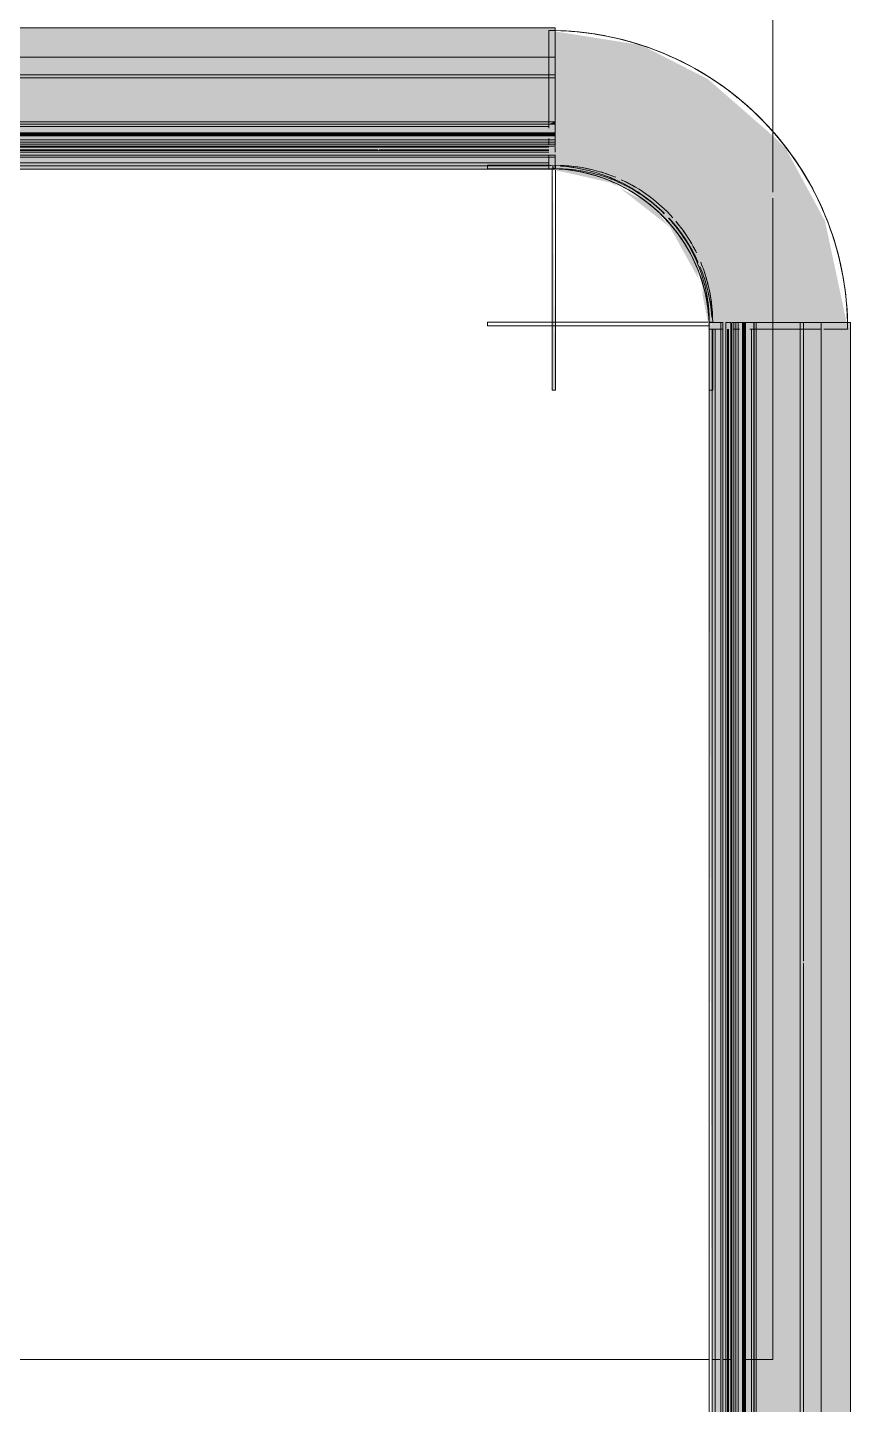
# Model space of a CAD drawing. Header units: millimetres. Extents: x -22227 to 20164, y 15335 to 61747.
# Drawn here: x -15691 to -15423.3, y 49152.3 to 49600.5 of the extents above; entities that cross this region are included whole.
import ezdxf

# ---------------------------------------------------------------- set-up
doc = ezdxf.new("R2010")
doc.units = ezdxf.units.MM
doc.layers.add('A-GENM', color=7, linetype='Continuous', lineweight=5)
doc.layers.add('A-WALL', color=7, linetype='Continuous', lineweight=9)

# ---------------------------------------------------------------- blocks, each defined once
blk = doc.blocks.new('AK-SGS-M3-A_rvt-1-MẶT BẰNG BỐ TRÍ THIẾT BỊ')
at = {"layer": 'A-WALL', "color": 253, "true_color": 0xaaaaaa}
for p, q in [((-15448.59, 49816.94), (-15448.59, 49565.27)), ((-15469.32, 49166.94), (-15858.59, 49166.94))]:
    blk.add_line(p, q, dxfattribs=at)
at = {"layer": 'A-WALL', "color": 254, "true_color": 0xcccccc}
for p, q in [((-15448.59, 49816.94), (-15448.59, 49565.27)), ((-15469.32, 49166.94), (-15858.59, 49166.94))]:
    blk.add_line(p, q, dxfattribs=at)
at = {"layer": 'A-WALL', "color": 9, "true_color": 0xc6c6c6}
for p, q in [((-15448.59, 49565.27), (-15448.59, 49546.86)), ((-15448.59, 49544.91), (-15448.59, 49504.43)), ((-15448.59, 49502.33), (-15448.59, 49166.94)), ((-15465.79, 49166.94), (-15468.14, 49166.94)), ((-15461.93, 49166.94), (-15464.66, 49166.94)), ((-15448.59, 49166.94), (-15453.93, 49166.94))]:
    blk.add_line(p, q, dxfattribs=at)
at = {"layer": 'A-WALL', "color": 254, "true_color": 0xe2e2e2}
for p, q in [((-15448.59, 49565.27), (-15448.59, 49551.54)), ((-15448.59, 49550.2), (-15448.59, 49546.86)), ((-15448.59, 49544.91), (-15448.59, 49533.39)), ((-15448.59, 49532.49), (-15448.59, 49528.97)), ((-15448.59, 49528.39), (-15448.59, 49508.01)), ((-15448.59, 49506.94), (-15448.59, 49504.43))]:
    blk.add_line(p, q, dxfattribs=at)
at = {"layer": 'A-WALL', "color": 254, "true_color": 0xd6d6d6}
for p, q in [((-15448.59, 49504.43), (-15448.59, 49502.33)), ((-15454.04, 49166.94), (-15457.48, 49166.94))]:
    blk.add_line(p, q, dxfattribs=at)
at = {"layer": 'A-WALL', "color": 7, "true_color": 0xf0f0f0}
blk.add_line((-15448.59, 49504.43), (-15448.59, 49502.33), dxfattribs=at)
at = {"layer": 'A-WALL', "color": 7, "true_color": 0xededed}
for p, q in [((-15448.59, 49502.33), (-15448.59, 49166.94)), ((-15448.85, 49166.94), (-15453.93, 49166.94))]:
    blk.add_line(p, q, dxfattribs=at)
at = {"layer": 'A-WALL', "color": 7, "true_color": 0xf6f6f6}
blk.add_line((-15455.14, 49166.94), (-15457.46, 49166.94), dxfattribs=at)
blk = doc.blocks.new('AK_ThanhNoiGocVuong - Thanh nhôm trục góc ngoài-V64-MẶT BẰNG BỐ TRÍ THIẾT BỊ')
at = {"layer": 'A-GENM', "true_color": 0xf0f0f0, "transparency": 33554534}
for points in [[(0, -22.1), (-0.94, 51.1), (-1.1, 49.78), (-1.1, -22.1)], [(50, 0), (50.97, 0.67), (45.04, 22.81), (32.31, 38.69), (17.96, 47.53), (20.14, 45.52), (36.45, 33.72), (47.18, 14.15), (48.94, 5.34)], [(51.08, -22.1), (51.1, -22.1), (49.56, 0), (50, -1.1), (51.03, -22.1)]]:
    blk.add_hatch(color=7, dxfattribs=at).paths.add_polyline_path(points)
at = {"layer": 'A-GENM', "color": 254, "true_color": 0xd6d6d6}
for p, q in [((-2.2, 51.1), (-22.1, 51.1)), ((-22.1, 51.1), (-22.1, 50)), ((-22.1, 50), (-2.2, 50)), ((0, 51.1), (0, 50)), ((50, 0), (51.1, 0)), ((50, -2.2), (50, -22.1)), ((51.1, -22.1), (51.1, -2.2)), ((50, -22.1), (51.1, -22.1))]:
    blk.add_line(p, q, dxfattribs=at)
at = {"layer": 'A-GENM', "color": 7, "true_color": 0xf2f2f2}
for p, q in [((-22.1, 50), (-22.1, 51.1)), ((-2.2, 50), (-22.1, 50)), ((50, -22.1), (50, -2.2)), ((51.1, -22.1), (50, -22.1))]:
    blk.add_line(p, q, dxfattribs=at)
at = {"layer": 'A-GENM', "color": 7, "true_color": 0xf6f6f6}
for p, q in [((-22.1, 51.1), (-2.2, 51.1)), ((51.1, -2.2), (51.1, -22.1))]:
    blk.add_line(p, q, dxfattribs=at)
at = {"layer": 'A-GENM', "color": 253, "true_color": 0xaaaaaa}
for p, q in [((-1.1, 49.78), (-1.1, -22.1)), ((0, -22.1), (0, 49.56)), ((49.56, 0), (-22.1, 0)), ((-22.1, 0), (-22.1, -1.1)), ((-22.1, -1.1), (49.78, -1.1)), ((-1.1, -22.1), (0, -22.1))]:
    blk.add_line(p, q, dxfattribs=at)
at = {"layer": 'A-GENM', "color": 254, "true_color": 0xdcdcdc}
for p, q in [((-1.1, -0.32), (-1.1, 49.78)), ((0, 49.56), (0, -0.34)), ((-22.1, -1.1), (-22.1, 0)), ((-22.1, 0), (-1.1, 0)), ((-1.1, -1.1), (-22.1, -1.1)), ((-1.1, -22.1), (-1.1, -1.1)), ((-0.34, 0), (49.56, 0)), ((49.78, -1.1), (-0.32, -1.1)), ((0, -1.1), (0, -22.1)), ((0, -22.1), (-1.1, -22.1))]:
    blk.add_line(p, q, dxfattribs=at)
at = {"layer": 'A-GENM', "color": 7, "true_color": 0xf4f4f4}
for p, q in [((0, 50), (0, 51.1)), ((51.1, 0), (50, 0))]:
    blk.add_line(p, q, dxfattribs=at)
at = {"layer": 'A-GENM', "color": 254, "true_color": 0xd6d6d6}
for start, end in [(74.4984, 90), (360, 15.4833)]:
    blk.add_arc((0, 0), 51.1, start, end, dxfattribs=at)
at = {"layer": 'A-GENM', "color": 9, "true_color": 0xc6c6c6}
for radius, start, end in [(50, 78.5056, 90), (51.1, 67.5, 74.4984), (51.1, 41.7004, 65.2886), (50, 22.7268, 42.7364), (51.1, 26.9159, 40.1115), (51.1, 15.4833, 22.5), (50, 0, 11.5493)]:
    blk.add_arc((0, 0), radius, start, end, dxfattribs=at)
at = {"layer": 'A-GENM', "color": 7, "true_color": 0xececec}
for start, end in [(80.3081, 90), (58.1544, 60), (34.8073, 42.3992), (31.383, 34.3203), (360, 9.6919)]:
    blk.add_arc((0, 0), 50, start, end, dxfattribs=at)
at = {"layer": 'A-GENM', "color": 254, "true_color": 0xe6e6e6}
for radius, start, end in [(51.1, 76.988, 89.9757), (50, 75.4939, 80.3081), (51.1, 60, 65.0287), (51.1, 45, 55.2269), (50, 46.5291, 54.3097), (51.1, 36.5719, 39.3833), (51.1, 30.1876, 35.9681), (51.1, 26.2087, 29.0107), (50, 21.7483, 24.9713), (50, 9.6919, 14.7103), (51.1, 360, 14.9155)]:
    blk.add_arc((0, 0), radius, start, end, dxfattribs=at)
at = {"layer": 'A-GENM', "color": 253, "true_color": 0xaaaaaa}
for start, end in [(68.6181, 78.5056), (45, 66.1056), (11.5493, 22.5)]:
    blk.add_arc((0, 0), 50, start, end, dxfattribs=at)
at = {"layer": 'A-GENM', "color": 254, "true_color": 0xdcdcdc}
for radius, start, end in [(51.1, 69.9713, 73.2641), (50, 65.0287, 68.8683), (51.1, 15.5362, 20.0287)]:
    blk.add_arc((0, 0), radius, start, end, dxfattribs=at)
blk = doc.blocks.new('AK_BoGocTrong - Thanh nhôm C có chân-2283466-MẶT BẰNG BỐ TRÍ THIẾT BỊ')
at = {"layer": 'A-GENM', "true_color": 0xf0f0f0, "transparency": 33554534}
for points in [[(45, -1), (43.4, 0), (0, 0), (0, -57.3), (0, -350), (45, -349), (45, -1.6)], [(31.35, 0), (30.61, 0), (31.35, -2.1)], [(34.85, -57.3), (33.51, 0), (31.35, 0), (31.82, -350), (34.85, -349.15), (34.85, -148.47)], [(38.61, -57.3), (37.43, 0), (35.15, 0), (35.74, -350), (38.61, -349.44), (38.61, -179.53)], [(46, 0), (45, -1), (46, -1)], [(46, 0), (45, -1), (46, -1)]]:
    blk.add_hatch(color=7, dxfattribs=at).paths.add_polyline_path(points)
at = {"layer": 'A-GENM', "color": 9, "true_color": 0xc6c6c6}
blk.add_line((0, -303.9), (0, 0), dxfattribs=at)
at = {"layer": 'A-GENM', "color": 254, "true_color": 0xe6e6e6}
for p, q in [((9.54, 0), (2.08, 0)), ((11.71, 0), (9.54, 0)), ((16.21, 0), (13.74, 0)), ((22.38, 0), (16.38, 0)), ((28.31, 0), (24.45, 0)), ((30.79, 0), (28.31, 0)), ((36.04, 0), (38.06, 0)), ((43.63, 0), (41.34, 0)), ((34.5, -2.1), (34.5, -303.9)), ((45, -2.1), (45, -22)), ((45, -2.1), (45, -22)), ((46, -303.9), (46, -339.27)), ((46, -303.9), (46, -339.27)), ((45, -308.9), (45, -305)), ((45, -308.9), (45, -339.27)), ((45, -308.9), (45, -339.27))]:
    blk.add_line(p, q, dxfattribs=at)
at = {"layer": 'A-GENM', "color": 254, "true_color": 0xe0e0e0}
for p, q in [((2.1, 0), (11.65, 0)), ((13.73, 0), (22.27, 0)), ((24.43, 0), (30.72, 0)), ((43.47, 0), (45, 0)), ((9.54, -2.1), (9.54, -303.9)), ((30.61, -2.1), (30.61, -303.9)), ((31.35, -2.1), (31.35, -303.9)), ((35.15, -2.1), (35.15, -303.9)), ((38.61, -303.9), (38.61, -2.1)), ((45, -22), (45, -2.1)), ((46, -1.6), (46, -303.9)), ((46, -1.6), (46, -303.9)), ((45, -22), (45, -303.9)), ((45, -22), (45, -303.9)), ((0, -313.88), (0, -304.2)), ((46, -303.9), (46, -339.27)), ((45, -339.27), (45, -308.9)), ((0, -323.34), (0, -314.1)), ((0, -331.89), (0, -323.48)), ((0, -339.03), (0, -331.97))]:
    blk.add_line(p, q, dxfattribs=at)
at = {"layer": 'A-GENM', "color": 254, "true_color": 0xeaeaea}
for p, q in [((9.54, 0), (9.54, -2.1)), ((30.61, 0), (31.35, 0)), ((30.61, 0), (30.61, -2.1)), ((31.35, 0), (31.35, -2.1)), ((34.83, 0), (35.15, 0)), ((35.15, 0), (35.15, -2.1)), ((35.74, 0), (37.91, 0)), ((38.14, 0), (35.74, 0)), ((38.61, -2.1), (38.61, 0)), ((45, 0), (46, 0)), ((34.17, -303.9), (34.17, -2.1)), ((37.91, -2.1), (37.91, -303.9)), ((9.54, -303.9), (9.54, -307.13)), ((30.61, -304.6), (30.61, -311.86)), ((31.35, -303.9), (31.35, -310.75)), ((35.15, -304.16), (35.15, -317.9)), ((38.61, -320.93), (38.61, -303.9)), ((45, -305), (45, -308.9)), ((45, -305), (45, -308.9)), ((9.54, -312.65), (9.54, -334.07)), ((30.61, -312.3), (30.61, -333.81)), ((31.35, -313.37), (31.35, -330.52)), ((35.15, -320.2), (35.15, -327.7)), ((38.61, -325.32), (38.61, -321.78)), ((38.61, -339.27), (38.61, -326.74)), ((35.15, -329.07), (35.15, -331.22)), ((9.54, -334.44), (9.54, -339.27)), ((31.35, -332.94), (31.35, -335.02)), ((35.15, -332.3), (35.15, -339.15)), ((31.35, -337.2), (31.35, -339.27)), ((45, -339.27), (45, -350)), ((45, -339.27), (45, -350)), ((46, -339.27), (46, -350)), ((46, -339.27), (46, -350)), ((9.48, -350), (0, -350)), ((9.54, -350), (16.21, -350)), ((16.38, -350), (30.79, -350)), ((34.43, -350), (31.82, -350)), ((38.06, -350), (36.04, -350)), ((39.22, -350), (43.73, -350)), ((46, -350), (45, -350)), ((45, -350), (46, -350))]:
    blk.add_line(p, q, dxfattribs=at)
at = {"layer": 'A-GENM', "color": 7, "true_color": 0xeeeeee}
for p, q in [((34.85, 0), (34.17, 0)), ((34.85, 0), (34.85, -2.1)), ((46, 0), (44.82, 0)), ((34.85, -304.31), (34.85, -318.82)), ((34.85, -319.94), (34.85, -328.24)), ((34.85, -329.28), (34.85, -331.52)), ((34.85, -332.68), (34.85, -338.85)), ((34.17, -346.43), (34.17, -339.27)), ((34.85, -339.27), (34.85, -346.62)), ((37.91, -339.27), (37.91, -346.62)), ((34.17, -349.1), (34.17, -346.62)), ((34.85, -346.63), (34.85, -349.15)), ((34.17, -350), (34.85, -350)), ((44.82, -350), (46, -350))]:
    blk.add_line(p, q, dxfattribs=at)
at = {"layer": 'A-GENM', "color": 7, "true_color": 0xededed}
for p, q in [((34.17, -2.1), (34.17, 0)), ((37.91, 0), (37.91, -2.1)), ((45, 0), (46, 0)), ((46, 0), (45, 0)), ((37.91, -303.9), (37.91, -322.58)), ((34.17, -318.9), (34.17, -305.57)), ((34.17, -329.47), (34.17, -321.26)), ((37.91, -322.74), (37.91, -327.09)), ((34.17, -332.21), (34.17, -329.78)), ((37.91, -327.66), (37.91, -339.27)), ((34.17, -338.17), (34.17, -333.57)), ((34.5, -339.27), (34.5, -346.52)), ((9.54, -347.82), (9.54, -349.95)), ((34.5, -346.62), (34.5, -349.12)), ((31.82, -350), (34.17, -350)), ((34.83, -350), (34.5, -350)), ((35.74, -350), (37.91, -350)), ((37.91, -350), (38.61, -350))]:
    blk.add_line(p, q, dxfattribs=at)
at = {"layer": 'A-GENM', "color": 7, "true_color": 0xececec}
for p, q in [((34.5, 0), (34.83, 0)), ((34.5, 0), (34.5, -2.1)), ((37.91, 0), (35.74, 0)), ((38.61, 0), (37.91, 0)), ((34.85, -2.1), (34.85, -303.9)), ((34.5, -304.97), (34.5, -319.55)), ((34.5, -319.98), (34.5, -328.88)), ((34.5, -329.54), (34.5, -331.88)), ((34.5, -333.15), (34.5, -338.5)), ((30.61, -339.27), (30.61, -345.35)), ((31.35, -339.27), (31.35, -345.58)), ((35.15, -339.27), (35.15, -346.62)), ((38.61, -346.62), (38.61, -339.27)), ((9.54, -342.12), (9.54, -344.38)), ((30.61, -346.62), (30.61, -348.82)), ((31.35, -346.62), (31.35, -348.88)), ((35.15, -346.72), (35.15, -349.17)), ((0, -350), (9.44, -350)), ((31.35, -350), (30.61, -350)), ((34.17, -350), (31.82, -350)), ((32.03, -350), (34.31, -350)), ((35.15, -350), (34.83, -350)), ((37.91, -350), (35.74, -350)), ((35.74, -350), (38.14, -350))]:
    blk.add_line(p, q, dxfattribs=at)
at = {"layer": 'A-GENM', "color": 254, "true_color": 0xd6d6d6}
for p, q in [((41.7, 0), (43.47, 0)), ((46, -1.6), (46, -303.9)), ((45, -303.9), (45, -22))]:
    blk.add_line(p, q, dxfattribs=at)
at = {"layer": 'A-GENM', "color": 254, "true_color": 0xe7e7e7}
for p, q in [((0, -344.4), (0, -339.27)), ((45, -350), (45, -339.27)), ((46, -339.27), (46, -350)), ((0, -346.62), (0, -344.44)), ((30.72, -350), (9.58, -350)), ((43.47, -350), (38.97, -350)), ((45, -350), (43.47, -350)), ((46, -350), (45, -350))]:
    blk.add_line(p, q, dxfattribs=at)
at = {"layer": 'A-GENM', "color": 254, "true_color": 0xe2e2e2}
blk.add_line((0, -350), (0, -347.74), dxfattribs=at)
blk = doc.blocks.new('AK_BoGocTrong - Thanh nhôm C có chân-2283712-MẶT BẰNG BỐ TRÍ THIẾT BỊ')
at = {"layer": 'A-GENM', "true_color": 0xf0f0f0, "transparency": 33554534}
for points in [[(38.85, 0), (0, 0), (0, -7.78), (0, -112.51), (30.61, -113.16), (30.61, -162.51), (25.27, -162.51), (23.4, -497.9), (0.9, -497.9), (2.08, -500), (45, -498.4), (43.47, -162.51), (38.61, -162.51), (39.98, -112.51), (45, -112.51), (43.4, 0), (38.97, 0)], [(34.5, 0), (31.35, 0), (32.79, -500), (34.85, -500), (34.83, 0)], [(35.74, 0), (35.15, 0), (35.74, -500), (38.61, -500), (37.82, 0)], [(9.54, -112.51), (0, -112.51), (0, -137.23), (25.27, -162.51), (24.6, -112.51), (11.65, -112.51)]]:
    blk.add_hatch(color=7, dxfattribs=at).paths.add_polyline_path(points)
h = blk.add_hatch(color=7, dxfattribs=at)
h.paths.add_polyline_path([(25.27, -162.51), (0, -137.23), (0.9, -497.9), (25.27, -497.9), (25.27, -275.01)])
h.paths.add_polyline_path([(28.31, -112.51), (25.27, -112.51), (25.53, -162.51), (30.61, -162.51), (29.98, -112.51)])
h.paths.add_polyline_path([(43.81, -112.51), (38.61, -114.13), (40.43, -162.51), (45, -162.51), (44.82, -112.51)])
at = {"layer": 'A-GENM', "color": 254, "true_color": 0xe7e7e7}
for p, q in [((30.61, -113.16), (30.61, -162.51)), ((31.35, -113.25), (31.35, -162.51)), ((35.15, -113.71), (35.15, -162.51)), ((38.61, -162.51), (38.61, -114.13)), ((45, -112.51), (45, -162.51)), ((45, -112.51), (45, -162.51)), ((46, -112.51), (46, -162.51)), ((46, -112.51), (46, -162.51)), ((9.54, -146.77), (9.54, -497.9)), ((8.69, -500), (2.1, -500)), ((11.65, -500), (9.58, -500)), ((22.5, -500), (13.69, -500))]:
    blk.add_line(p, q, dxfattribs=at)
at = {"layer": 'A-GENM', "color": 7, "true_color": 0xececec}
for p, q in [((34.17, -162.51), (34.17, -113.59)), ((37.91, -114.05), (37.91, -162.51)), ((34.85, -162.51), (34.85, -497.9)), ((9.54, -497.9), (9.54, -500)), ((34.5, -497.9), (34.5, -500)), ((34.83, -500), (34.5, -500)), ((35.74, -500), (37.91, -500)), ((37.91, -500), (38.61, -500))]:
    blk.add_line(p, q, dxfattribs=at)
at = {"layer": 'A-GENM', "color": 254, "true_color": 0xeaeaea}
for p, q in [((34.5, -113.63), (34.5, -162.51)), ((34.17, -497.9), (34.17, -164.01)), ((37.91, -162.51), (37.91, -497.9)), ((2.08, -500), (9.54, -500)), ((9.54, -500), (11.71, -500)), ((13.7, -500), (16.21, -500)), ((16.38, -500), (19.42, -500)), ((19.42, -500), (22.64, -500)), ((30.61, -497.9), (30.61, -500)), ((31.35, -500), (30.61, -500)), ((31.35, -497.9), (31.35, -500)), ((35.15, -500), (34.83, -500)), ((35.15, -497.9), (35.15, -500)), ((37.91, -500), (35.74, -500)), ((35.74, -500), (38.14, -500)), ((38.61, -500), (38.61, -497.9)), ((46, -500), (45, -500))]:
    blk.add_line(p, q, dxfattribs=at)
at = {"layer": 'A-GENM', "color": 7, "true_color": 0xededed}
for p, q in [((34.85, -113.67), (34.85, -162.51)), ((34.17, -500), (34.17, -497.9)), ((37.91, -497.9), (37.91, -500)), ((46, -500), (45, -500)), ((45, -500), (46, -500))]:
    blk.add_line(p, q, dxfattribs=at)
at = {"layer": 'A-GENM', "color": 254, "true_color": 0xe2e2e2}
for p, q in [((45, -162.51), (45, -112.51)), ((46, -112.51), (46, -162.51))]:
    blk.add_line(p, q, dxfattribs=at)
at = {"layer": 'A-GENM', "color": 254, "true_color": 0xdadada}
blk.add_line((0, -500), (0, -137.23), dxfattribs=at)
at = {"layer": 'A-GENM', "color": 254, "true_color": 0xe0e0e0}
for p, q in [((30.61, -162.51), (30.61, -497.9)), ((31.35, -162.51), (31.35, -497.9)), ((35.15, -162.51), (35.15, -497.9)), ((38.61, -497.9), (38.61, -162.51)), ((45, -162.51), (45, -478)), ((45, -162.51), (45, -478)), ((46, -162.51), (46, -498.4)), ((46, -162.51), (46, -498.4)), ((45, -497.9), (45, -478)), ((30.72, -500), (25.46, -500)), ((38.06, -500), (36.04, -500))]:
    blk.add_line(p, q, dxfattribs=at)
at = {"layer": 'A-GENM', "color": 254, "true_color": 0xe6e6e6}
for p, q in [((34.5, -162.51), (34.5, -497.9)), ((45, -478), (45, -497.9)), ((45, -478), (45, -497.9)), ((25.41, -500), (30.79, -500)), ((41.34, -500), (43.62, -500))]:
    blk.add_line(p, q, dxfattribs=at)
at = {"layer": 'A-GENM', "color": 254, "true_color": 0xd6d6d6}
for p, q in [((45, -478), (45, -162.51)), ((46, -162.51), (46, -498.4)), ((45, -500), (41.7, -500))]:
    blk.add_line(p, q, dxfattribs=at)
at = {"layer": 'A-GENM', "color": 7, "true_color": 0xeeeeee}
for p, q in [((34.17, -500), (34.85, -500)), ((34.85, -497.9), (34.85, -500)), ((44.82, -500), (46, -500))]:
    blk.add_line(p, q, dxfattribs=at)
blk = doc.blocks.new('AK_BoGocTrongTran - Thanh nhôm C có chân-2283469-MẶT BẰNG BỐ TRÍ THIẾT BỊ')
at = {"layer": 'A-GENM', "true_color": 0xf0f0f0, "transparency": 33554534}
for points in [[(9.54, 0), (0, 0), (0, -350), (9.54, -350), (9.54, -57.3)], [(46, -2.1), (44.08, 0), (9.54, 0), (9.54, -350), (46, -350), (46, -3.7)], [(34.17, 0), (30.61, 0), (30.61, -350), (34.17, -350), (34.17, -57.3)], [(34.85, 0), (34.17, 0), (34.85, -57.3)], [(37.91, 0), (34.5, 0), (34.85, -350), (37.91, -350), (37.91, -57.3)], [(38.61, 0), (37.91, 0), (38.61, -57.3)]]:
    blk.add_hatch(color=7, dxfattribs=at).paths.add_polyline_path(points)
at = {"layer": 'A-GENM', "color": 253, "true_color": 0xaaaaaa}
for p, q in [((0, 0), (9.54, 0)), ((0, 0), (0, -303.9)), ((30.6, 0), (9.54, 0)), ((9.54, -303.9), (9.54, 0)), ((30.61, 0), (34.17, 0)), ((30.61, -303.9), (30.61, 0)), ((34.17, 0), (34.85, 0)), ((34.17, 0), (34.17, -303.9)), ((34.85, 0), (37.91, 0)), ((34.85, -303.9), (34.85, 0)), ((37.91, 0), (38.61, 0)), ((37.91, -303.9), (37.91, 0)), ((38.61, 0), (38.61, -303.9)), ((44.45, 0), (41.34, 0)), ((46, -303.9), (46, 0)), ((46, -303.9), (46, 0)), ((46, -303.9), (46, 0))]:
    blk.add_line(p, q, dxfattribs=at)
at = {"layer": 'A-GENM', "color": 254, "true_color": 0xd6d6d6}
for p, q in [((2.1, 0), (11.65, 0)), ((13.73, 0), (22.5, 0)), ((24.43, 0), (30.72, 0)), ((34.5, 0), (34.83, 0)), ((41.7, 0), (43.47, 0)), ((46, 0), (44.82, 0)), ((46, 0), (45, 0)), ((45, 0), (46, 0)), ((45, -2.1), (45, -303.9)), ((46, -303.9), (46, -1.6)), ((31.35, -350), (31.35, -303.9)), ((34.5, -350), (34.5, -303.9)), ((35.15, -350), (35.15, -303.9)), ((45, -350), (45, -303.9)), ((45, -350), (45, -303.9)), ((30.72, -350), (0, -350)), ((31.35, -350), (30.61, -350)), ((30.79, -350), (34.31, -350)), ((31.35, -350), (34.17, -350)), ((35.15, -350), (34.83, -350)), ((35.15, -350), (37.91, -350)), ((35.74, -350), (38.14, -350)), ((45, -350), (38.97, -350)), ((45, -350), (46, -350)), ((46, -350), (45, -350))]:
    blk.add_line(p, q, dxfattribs=at)
at = {"layer": 'A-GENM', "color": 9, "true_color": 0xc6c6c6}
for p, q in [((30.61, 0), (31.35, 0)), ((34.17, 0), (31.35, 0)), ((31.35, -303.9), (31.35, 0)), ((34.5, -303.9), (34.5, 0)), ((34.83, 0), (35.15, 0)), ((37.91, 0), (35.15, 0)), ((35.15, -303.9), (35.15, 0)), ((38.14, 0), (35.74, 0)), ((45, -303.9), (45, -2.1)), ((45, -303.9), (45, -2.1)), ((0, -303.9), (0, -350)), ((9.54, -350), (9.54, -303.9)), ((30.61, -350), (30.61, -303.9)), ((34.17, -303.9), (34.17, -350)), ((34.85, -350), (34.85, -303.9)), ((37.91, -350), (37.91, -303.9)), ((38.61, -303.9), (38.61, -350)), ((46, -350), (46, -303.9)), ((46, -350), (46, -303.9)), ((46, -350), (46, -303.9)), ((9.54, -350), (0, -350)), ((9.54, -350), (30.6, -350)), ((34.17, -350), (30.61, -350)), ((34.85, -350), (34.17, -350)), ((37.91, -350), (34.85, -350)), ((38.61, -350), (37.91, -350)), ((38.86, -350), (46, -350))]:
    blk.add_line(p, q, dxfattribs=at)
at = {"layer": 'A-GENM', "color": 254, "true_color": 0xe0e0e0}
for p, q in [((36.04, 0), (38.06, 0)), ((43.47, 0), (45, 0)), ((46, 0), (45, 0)), ((45, -303.9), (45, -350)), ((46, -350), (46, -303.9)), ((34.43, -350), (31.82, -350)), ((34.83, -350), (34.5, -350)), ((38.06, -350), (36.04, -350)), ((45, -350), (46, -350))]:
    blk.add_line(p, q, dxfattribs=at)
blk = doc.blocks.new('AK_BoGocTrongTran - Thanh nhôm C có chân-2283715-MẶT BẰNG BỐ TRÍ THIẾT BỊ')
at = {"layer": 'A-GENM', "true_color": 0xf0f0f0, "transparency": 33554534}
for points in [[(0, 0), (0, -500), (9.54, -500), (8.64, 0)], [(9.54, 0), (9.54, -500), (46, -499.2), (44.65, 0), (19.42, 0)], [(34.17, 0), (30.61, 0), (30.61, -500), (34.17, -500), (34.17, -2.1)], [(34.85, 0), (34.5, 0), (34.85, -500), (37.91, -500), (37.91, 0)]]:
    blk.add_hatch(color=7, dxfattribs=at).paths.add_polyline_path(points)
at = {"layer": 'A-GENM', "color": 253, "true_color": 0xaaaaaa}
for p, q in [((0, 0), (0, -500)), ((9.54, -500), (9.54, 0)), ((30.61, -500), (30.61, 0)), ((34.17, 0), (34.17, -500)), ((34.85, -500), (34.85, 0)), ((37.91, -500), (37.91, 0)), ((38.61, 0), (38.61, -500)), ((46, -497.52), (46, 0)), ((46, -497.52), (46, 0)), ((46, -500), (46, 0)), ((9.54, -500), (0, -500)), ((9.54, -500), (30.6, -500)), ((34.17, -500), (30.61, -500)), ((34.85, -500), (34.17, -500)), ((37.91, -500), (34.85, -500)), ((38.61, -500), (37.91, -500)), ((41.34, -500), (44.82, -500))]:
    blk.add_line(p, q, dxfattribs=at)
at = {"layer": 'A-GENM', "color": 9, "true_color": 0xc6c6c6}
for p, q in [((31.35, -500), (31.35, 0)), ((34.5, -500), (34.5, 0)), ((35.15, -500), (35.15, 0)), ((45, -497.9), (45, -2.1)), ((45, -497.9), (45, -2.1)), ((8.69, -500), (0, -500)), ((30.72, -500), (9.58, -500)), ((31.35, -500), (30.61, -500)), ((30.79, -500), (34.31, -500)), ((31.35, -500), (34.17, -500)), ((35.15, -500), (34.83, -500)), ((35.15, -500), (37.91, -500)), ((35.74, -500), (38.14, -500))]:
    blk.add_line(p, q, dxfattribs=at)
at = {"layer": 'A-GENM', "color": 254, "true_color": 0xd6d6d6}
for p, q in [((46, -500), (46, 0)), ((45, -2.1), (45, -497.9)), ((34.83, -500), (34.5, -500)), ((45, -500), (41.7, -500)), ((44.82, -500), (46, -500)), ((45, -500), (46, -500)), ((46, -500), (45, -500))]:
    blk.add_line(p, q, dxfattribs=at)
at = {"layer": 'A-GENM', "color": 254, "true_color": 0xe0e0e0}
for p, q in [((38.06, -500), (36.04, -500)), ((45, -500), (46, -500))]:
    blk.add_line(p, q, dxfattribs=at)
blk = doc.blocks.new('AK_MiengBoGocNgoai - Miếng bo góc ngoài-V68-MẶT BẰNG BỐ TRÍ THIẾT BỊ')
at = {"layer": 'A-GENM', "true_color": 0xf0f0f0, "transparency": 33554534}
for points in [[(1.08, -52.2), (45, -52.2), (43.82, -50.1), (20.63, -50.1), (20.63, 10.74), (-0.54, 29.22), (-22.16, 40.24), (-52.2, 45), (-50.45, 0.65), (-27.95, -5.65), (-13.39, -16.37), (-4.43, -26.9), (1.07, -52.2)], [(43.82, -50.1), (44.67, -50.1), (37.62, -17.02), (24.98, 6.39), (20.63, 10.74), (22.5, -50.1), (37.26, -50.1)], [(0, -52.2), (0.65, -50.45), (-5.59, -28.04), (-18.6, -11.9), (-36.7, -2.08), (-30.87, -4.88), (-12.8, -19.01), (-3.11, -36.54), (-0.1, -51.7)]]:
    blk.add_hatch(color=7, dxfattribs=at).paths.add_polyline_path(points)
at = {"layer": 'A-GENM', "color": 254, "true_color": 0xe6e6e6}
for p, q in [((-52.2, 45), (-52.2, 36.32)), ((-52.2, 36.26), (-52.2, 34.23)), ((-52.2, 33.35), (-52.2, 26.34)), ((-52.2, 26.29), (-52.2, 23.35)), ((-52.2, 22.5), (-52.2, 17.36)), ((-52.2, 17.31), (-52.2, 15.12)), ((-52.2, 4.22), (-52.2, 2.26)), ((2.26, -52.2), (4.25, -52.2)), ((15.12, -52.2), (17.36, -52.2)), ((17.4, -52.2), (20.48, -52.2))]:
    blk.add_line(p, q, dxfattribs=at)
at = {"layer": 'A-GENM', "color": 254, "true_color": 0xd6d6d6}
for p, q in [((-52.2, 36.32), (-52.2, 45)), ((-52.2, 33.61), (-52.2, 36.26)), ((-52.2, 26.35), (-52.2, 33.34)), ((-52.2, 23), (-52.2, 26.29)), ((-52.2, 17.37), (-52.2, 22.45)), ((-52.2, 15.17), (-52.2, 17.33)), ((-52.2, 2.5), (-52.2, 4.19)), ((4.21, -52.2), (1, -52.2)), ((17.37, -52.2), (15.17, -52.2)), ((20.46, -52.2), (17.41, -52.2))]:
    blk.add_line(p, q, dxfattribs=at)
at = {"layer": 'A-GENM', "color": 254, "true_color": 0xeaeaea}
for p, q in [((-52.2, 9.83), (-52.2, 7.75)), ((-52.2, 0), (-52.2, 1)), ((1, -52.2), (0, -52.2)), ((7.75, -52.2), (9.86, -52.2)), ((23.39, -52.2), (26.34, -52.2)), ((26.38, -52.2), (33.35, -52.2)), ((34.28, -52.2), (36.32, -52.2)), ((37.21, -52.2), (45, -52.2))]:
    blk.add_line(p, q, dxfattribs=at)
at = {"layer": 'A-GENM', "color": 254, "true_color": 0xe0e0e0}
for p, q in [((-52.2, 7.83), (-52.2, 9.83)), ((-52.2, 1), (-52.2, 2.5)), ((9.86, -52.2), (7.83, -52.2))]:
    blk.add_line(p, q, dxfattribs=at)
at = {"layer": 'A-GENM', "color": 7, "true_color": 0xeeeeee}
for p, q in [((-52.2, 1.53), (-52.2, 0)), ((0, -52.2), (1.53, -52.2))]:
    blk.add_line(p, q, dxfattribs=at)
at = {"layer": 'A-GENM', "color": 254, "true_color": 0xe2e2e2}
for p, q in [((26.35, -52.2), (23, -52.2)), ((33.34, -52.2), (26.39, -52.2)), ((36.32, -52.2), (33.61, -52.2)), ((45, -52.2), (37.21, -52.2))]:
    blk.add_line(p, q, dxfattribs=at)
at = {"layer": 'A-GENM', "color": 254, "true_color": 0xe6e6e6}
blk.add_arc((-52.2, -52.2), 97.2, 88.7415, 90, dxfattribs=at)
at = {"layer": 'A-GENM', "color": 254, "true_color": 0xd6d6d6}
for radius, start, end in [(97.2, 88.7415, 90), (97.2, 40.8607, 88.7415), (53.2, 76.5192, 85.9443), (53.2, 67.5, 70.0501), (53.2, 25.5591, 42.6654), (53.2, 4.0557, 13.4808)]:
    blk.add_arc((-52.2, -52.2), radius, start, end, dxfattribs=at)
at = {"layer": 'A-GENM', "color": 9, "true_color": 0xc6c6c6}
for radius, start, end in [(97.2, 40.8607, 88.7415), (52.2, 78.1165, 87.522), (53.2, 70.0501, 74.7424), (53.2, 45, 64.3197), (52.2, 22.5, 45), (53.2, 15.3753, 22.5), (52.2, 2.478, 11.8835)]:
    blk.add_arc((-52.2, -52.2), radius, start, end, dxfattribs=at)
at = {"layer": 'A-GENM', "color": 254, "true_color": 0xe2e2e2}
for start, end in [(18, 40.8607), (1.2585, 18), (360, 1.2585)]:
    blk.add_arc((-52.2, -52.2), 97.2, start, end, dxfattribs=at)
at = {"layer": 'A-GENM', "color": 254, "true_color": 0xdadada}
blk.add_arc((-52.2, -52.2), 97.2, 1.2585, 40.8607, dxfattribs=at)
at = {"layer": 'A-GENM', "color": 253, "true_color": 0xaaaaaa}
for start, end in [(45, 78.1165), (11.8835, 22.5)]:
    blk.add_arc((-52.2, -52.2), 52.2, start, end, dxfattribs=at)
at = {"layer": 'A-GENM', "color": 254, "true_color": 0xeaeaea}
blk.add_arc((-52.2, -52.2), 97.2, 360, 1.2585, dxfattribs=at)
blk = doc.blocks.new('AK_MiengBoGocNgoai - Miếng bo góc ngoài-V69-MẶT BẰNG BỐ TRÍ THIẾT BỊ')
at = {"layer": 'A-GENM', "true_color": 0xf0f0f0, "transparency": 33554534}
blk.add_hatch(color=7, dxfattribs=at).paths.add_polyline_path([(4.58, 52.2), (45, 52.2), (37.62, 17.02), (24.98, -6.39), (-0.54, -29.22), (-22.16, -40.24), (-52.2, -45), (-51.7, 0.1), (-27.19, 5.65), (-15.29, 15.29), (-3.97, 32.22), (-3.18, 30.45), (-1.6, 44.18), (1.53, 52.2), (4.56, 52.2)])
at = {"layer": 'A-GENM', "color": 9, "true_color": 0xc6c6c6}
for p, q in [((4.25, 52.2), (0, 52.2)), ((17.36, 52.2), (15.12, 52.2)), ((26.34, 52.2), (17.4, 52.2)), ((36.32, 52.2), (26.38, 52.2)), ((45, 52.2), (37.21, 52.2)), ((-52.2, 0), (-52.2, -4.22)), ((-52.2, -15.12), (-52.2, -17.31)), ((-52.2, -17.36), (-52.2, -26.29)), ((-52.2, -26.34), (-52.2, -36.26)), ((-52.2, -36.32), (-52.2, -45))]:
    blk.add_line(p, q, dxfattribs=at)
at = {"layer": 'A-GENM', "color": 254, "true_color": 0xe0e0e0}
for p, q in [((0, 52.2), (1, 52.2)), ((7.83, 52.2), (9.86, 52.2)), ((-52.2, -2.5), (-52.2, -1)), ((-52.2, -9.83), (-52.2, -7.83))]:
    blk.add_line(p, q, dxfattribs=at)
at = {"layer": 'A-GENM', "color": 254, "true_color": 0xd6d6d6}
for p, q in [((1, 52.2), (4.21, 52.2)), ((9.86, 52.2), (7.75, 52.2)), ((15.12, 52.2), (13.18, 52.2)), ((15.17, 52.2), (17.37, 52.2)), ((17.41, 52.2), (22.45, 52.2)), ((23, 52.2), (26.35, 52.2)), ((26.39, 52.2), (33.34, 52.2)), ((33.61, 52.2), (36.32, 52.2)), ((37.21, 52.2), (45, 52.2)), ((-52.2, -1), (-52.2, 0)), ((-52.2, -4.19), (-52.2, -2.5)), ((-52.2, -7.75), (-52.2, -9.83)), ((-52.2, -13.18), (-52.2, -15.12)), ((-52.2, -17.33), (-52.2, -15.17)), ((-52.2, -22.45), (-52.2, -17.37)), ((-52.2, -26.29), (-52.2, -23)), ((-52.2, -33.34), (-52.2, -26.35)), ((-52.2, -36.26), (-52.2, -33.61)), ((-52.2, -45), (-52.2, -36.32))]:
    blk.add_line(p, q, dxfattribs=at)
at = {"layer": 'A-GENM', "color": 253, "true_color": 0xaaaaaa, "flags": 128}
blk.add_lwpolyline([(-52.2, 0), (-50.11, 0.04), (-48.03, 0.17), (-45.95, 0.38), (-43.88, 0.67), (-41.83, 1.04), (-39.79, 1.5), (-37.77, 2.03), (-35.78, 2.65), (-33.81, 3.35), (-31.87, 4.12), (-29.97, 4.97), (-28.1, 5.9), (-26.26, 6.9), (-24.47, 7.97), (-22.73, 9.12), (-21.03, 10.33), (-19.38, 11.61), (-17.78, 12.96), (-16.24, 14.36), (-14.75, 15.83), (-13.33, 17.36), (-11.97, 18.94), (-10.67, 20.58), (-9.44, 22.26), (-8.28, 24), (-7.18, 25.78), (-6.16, 27.6), (-5.21, 29.46), (-4.34, 31.35), (-3.55, 33.28), (-2.83, 35.25), (-2.19, 37.23), (-1.63, 39.25), (-1.16, 41.28), (-0.76, 43.33), (-0.45, 45.39), (-0.22, 47.47), (-0.07, 49.55), (0, 51.64), (0, 52.2)], dxfattribs=at)
at = {"layer": 'A-GENM', "color": 253, "true_color": 0xaaaaaa}
for radius, start, end in [(52.2, 270, 359.4337), (97.2, 270, 358.7415), (53.2, 337.5, 344.6247), (53.2, 295.6803, 315), (53.2, 285.2576, 289.9499)]:
    blk.add_arc((-52.2, 52.2), radius, start, end, dxfattribs=at)
at = {"layer": 'A-GENM', "color": 9, "true_color": 0xc6c6c6}
for radius, start, end in [(97.2, 342, 358.7415), (97.2, 358.7415, 0), (53.2, 344.6247, 355.9443), (53.2, 317.3346, 335.8221), (97.2, 324, 342), (53.2, 276.1117, 285.2576), (53.2, 289.9499, 295.6803), (97.2, 306, 324), (97.2, 288, 306), (97.2, 271.2585, 288)]:
    blk.add_arc((-52.2, 52.2), radius, start, end, dxfattribs=at)
at = {"layer": 'A-GENM', "color": 254, "true_color": 0xd6d6d6}
for radius, start, end in [(97.2, 358.7415, 0), (53.2, 270, 272.3209), (97.2, 270, 271.2585)]:
    blk.add_arc((-52.2, 52.2), radius, start, end, dxfattribs=at)
blk = doc.blocks.new('AK_NepV - AK_NepV-2283468-MẶT BẰNG BỐ TRÍ THIẾT BỊ')
at = {"layer": 'A-GENM', "color": 254, "true_color": 0xe6e6e6}
for p, q in [((-29.7, 350), (-28.7, 350)), ((-29.7, 350), (-29.7, 347.9)), ((-28.7, 350), (-22.75, 350)), ((-28.7, 350), (-28.7, 347.9)), ((-20.71, 350), (-14.39, 350)), ((-6.15, 350), (-5.29, 350)), ((-2.83, 350), (-1, 350)), ((-2.83, 350), (-2.83, 347.9)), ((-1, 350), (0, 350)), ((-7.78, 347.9), (-7.78, 46.1)), ((-5.04, 347.9), (-5.04, 46.1)), ((-3.54, 347.9), (-3.54, 46.1)), ((-1, 347.9), (-1, 46.1)), ((-29.7, 46.1), (-29.7, 42.44)), ((-28.7, 46.1), (-28.7, 37.24)), ((-6.15, 46.1), (-6.15, 29.69)), ((-2.83, 46.1), (-2.83, 34.86)), ((-29.7, 40.86), (-29.7, 38.08)), ((-5.29, 44.38), (-5.29, 25.64)), ((-4.47, 44.28), (-4.47, 35.65)), ((-29.7, 37.18), (-29.7, 29.18)), ((-28.7, 36.49), (-28.7, 12.21)), ((-1, 40.04), (-1, 37.25)), ((-1, 36.77), (-1, 10.73)), ((-4.47, 34.11), (-4.47, 28.69)), ((-29.7, 27.8), (-29.7, 11.8)), ((-6.15, 28.52), (-6.15, 10.73)), ((-2.83, 28.86), (-2.83, 12.67)), ((-5.29, 23.33), (-5.29, 10.73)), ((-4.47, 24.13), (-4.47, 10.73))]:
    blk.add_line(p, q, dxfattribs=at)
at = {"layer": 'A-GENM', "color": 7, "true_color": 0xededed}
for p, q in [((-22.75, 350), (-28.7, 350)), ((-14.39, 350), (-20.71, 350)), ((-13.62, 350), (-13.62, 347.9)), ((-3.54, 350), (-3.54, 347.9)), ((-13.62, 46.1), (-13.62, 39.31)), ((-5.04, 44.98), (-5.04, 36.16)), ((-3.54, 46.1), (-3.54, 32.18)), ((0, 45), (0, 41.68)), ((0, 41.1), (0, 10.73)), ((-13.62, 36.57), (-13.62, 17.09)), ((-1, 36.77), (-1, 26.17)), ((-5.04, 32.62), (-5.04, 26.58)), ((-13.62, 12.83), (-13.62, 10.73)), ((-7.78, 8.78), (-7.78, 3.38)), ((-10.83, 0), (-13.18, 0)), ((-7.78, 2.65), (-7.78, 0.67))]:
    blk.add_line(p, q, dxfattribs=at)
at = {"layer": 'A-GENM', "color": 7, "true_color": 0xf0f0f0}
for p, q in [((-12.8, 350), (-13.62, 350)), ((-10.31, 350), (-10.31, 347.9)), ((-12.8, 347.9), (-12.8, 46.1)), ((-10.69, 347.9), (-10.69, 46.1)), ((-8.49, 347.9), (-8.49, 46.1)), ((-10.31, 45.38), (-10.31, 30.66)), ((-1, 40.04), (-1, 37.25)), ((-3.54, 31.96), (-3.54, 29.86)), ((-10.31, 30.2), (-10.31, 21.46)), ((-5.04, 23.57), (-5.04, 10.73)), ((-3.54, 26.06), (-3.54, 10.73)), ((-1, 26.17), (-1, 10.73)), ((-10.31, 20.6), (-10.31, 18.31)), ((-28.7, 0), (-14.39, 0))]:
    blk.add_line(p, q, dxfattribs=at)
at = {"layer": 'A-GENM', "color": 7, "true_color": 0xf1f1f1}
for p, q in [((-10.69, 350), (-10.69, 347.9)), ((-10.31, 350), (-8.49, 350)), ((-9.9, 350), (-9.9, 347.9)), ((-8.49, 350), (-8.49, 347.9)), ((-10.31, 347.9), (-10.31, 148.69)), ((-9.9, 347.9), (-9.9, 46.1)), ((-10.31, 148.04), (-10.31, 46.1)), ((-12.8, 46.1), (-12.8, 24.11)), ((-9.9, 46.1), (-9.9, 31.94)), ((-8.49, 46.1), (-8.49, 26.35)), ((-10.69, 44.68), (-10.69, 30.82)), ((0, 13.08), (0, 41.1)), ((-10.69, 29.29), (-10.69, 20.78)), ((-9.9, 29.85), (-9.9, 22.21)), ((-12.8, 23.13), (-12.8, 19.66)), ((-8.49, 24.75), (-8.49, 21.91)), ((-12.8, 18.05), (-12.8, 15.83)), ((-10.69, 20.32), (-10.69, 17.94)), ((-13.62, 0), (-12.8, 0)), ((-10.83, 0), (-13.18, 0)), ((-8.49, 0), (-10.31, 0))]:
    blk.add_line(p, q, dxfattribs=at)
at = {"layer": 'A-GENM', "color": 7, "true_color": 0xeeeeee}
for p, q in [((-10.39, 350), (-10.39, 347.9)), ((-4.47, 350), (-5.04, 350)), ((-10.39, 45.23), (-10.39, 21.32)), ((-10.39, 20.54), (-10.39, 18.23)), ((-10.39, 17), (-10.39, 11.39)), ((-13.62, 10.73), (-13.62, 4.42)), ((-10.39, 10.73), (-10.39, 3.44)), ((0, 10.73), (0, 3.38)), ((-13.62, 3.38), (-13.62, 1.12)), ((-10.39, 3.38), (-10.39, 0.87)), ((0, 3.31), (0, 1))]:
    blk.add_line(p, q, dxfattribs=at)
at = {"layer": 'A-GENM', "color": 7, "true_color": 0xececec}
for p, q in [((-7.78, 350), (-7.78, 347.9)), ((-10.39, 347.9), (-10.39, 46.1)), ((0, 347.9), (0, 328)), ((-7.78, 46.1), (-7.78, 28.01)), ((-1, 46.1), (-1, 41.64)), ((-7.78, 26.03), (-7.78, 22.42)), ((-7.78, 20.37), (-7.78, 10.73))]:
    blk.add_line(p, q, dxfattribs=at)
at = {"layer": 'A-GENM', "color": 254, "true_color": 0xeaeaea}
for p, q in [((-5.29, 350), (-4.47, 350)), ((-13.62, 347.9), (-13.62, 46.1)), ((0, 328), (0, 46.1)), ((-4.47, 27.6), (-4.47, 24.13)), ((-5.29, 25.63), (-5.29, 23.33)), ((-29.7, 10.73), (-29.7, 8.46)), ((-28.7, 9.6), (-28.7, 7.1)), ((-6.15, 10.73), (-6.15, 7.15)), ((-5.29, 10.73), (-5.29, 3.38)), ((-4.47, 10.73), (-4.47, 3.38)), ((-2.83, 10.73), (-2.83, 3.83)), ((-1, 10.73), (-1, 3.38)), ((-6.15, 6.02), (-6.15, 3.38)), ((-29.7, 2.35), (-29.7, 0)), ((-28.7, 0), (-29.7, 0)), ((-28.7, 2.27), (-28.7, 0)), ((-14.39, 0), (-28.7, 0)), ((-5.29, 0), (-6.15, 0)), ((-4.47, 0), (-5.29, 0)), ((-2.83, 3.38), (-2.83, 1.16)), ((-1, 0), (-2.83, 0)), ((0, 0), (-1, 0))]:
    blk.add_line(p, q, dxfattribs=at)
at = {"layer": 'A-GENM', "color": 254, "true_color": 0xd6d6d6}
for p, q in [((-29.7, 347.9), (-29.7, 46.1)), ((-28.7, 347.9), (-28.7, 46.1)), ((-6.15, 347.9), (-6.15, 46.1)), ((-5.29, 347.9), (-5.29, 292.7)), ((-4.47, 347.9), (-4.47, 46.1)), ((-2.83, 347.9), (-2.83, 46.1)), ((-1, 347.9), (-1, 46.1)), ((-5.29, 292.29), (-5.29, 46.1))]:
    blk.add_line(p, q, dxfattribs=at)
at = {"layer": 'A-GENM', "color": 7, "true_color": 0xf3f3f3}
for p, q in [((0, 328), (0, 347.9)), ((-9.9, 20.89), (-9.9, 18.73)), ((-8.49, 19.46), (-8.49, 10.73)), ((-12.8, 13.8), (-12.8, 10.73)), ((-10.69, 16.61), (-10.69, 11.69)), ((-13.18, 0), (-10.83, 0))]:
    blk.add_line(p, q, dxfattribs=at)
at = {"layer": 'A-GENM', "color": 7, "true_color": 0xf2f2f2}
for p, q in [((0, 46.1), (0, 328)), ((-3.54, 29.86), (-3.54, 26.06)), ((-5.04, 26.24), (-5.04, 23.57)), ((-10.31, 17.1), (-10.31, 11.31)), ((-10.31, 10.73), (-10.31, 3.42)), ((-5.04, 10.73), (-5.04, 3.38)), ((-3.54, 10.73), (-3.54, 4.54)), ((-1, 10.73), (-1, 3.38)), ((-10.31, 3.38), (-10.31, 0.86)), ((-5.04, 0), (-4.47, 0)), ((-3.54, 3.38), (-3.54, 1.37))]:
    blk.add_line(p, q, dxfattribs=at)
at = {"layer": 'A-GENM', "color": 254, "true_color": 0xe0e0e0}
blk.add_line((-1, 46.1), (-1, 41.64), dxfattribs=at)
at = {"layer": 'A-GENM', "color": 7, "true_color": 0xf4f4f4}
for p, q in [((0, 41.68), (0, 45)), ((-9.9, 17.63), (-9.9, 10.9)), ((-12.8, 10.73), (-12.8, 4.17)), ((-10.69, 10.73), (-10.69, 3.53)), ((-9.9, 10.73), (-9.9, 3.38)), ((-8.49, 9.49), (-8.49, 3.38)), ((0, 10.73), (0, 13.08)), ((0, 3.38), (0, 10.73)), ((-12.8, 3.38), (-12.8, 1.06)), ((-10.69, 3.38), (-10.69, 0.89)), ((-9.9, 3.29), (-9.9, 0.83)), ((-8.49, 2.87), (-8.49, 0.72)), ((0, 1), (0, 3.31))]:
    blk.add_line(p, q, dxfattribs=at)
blk = doc.blocks.new('AK_NepV - AK_NepV-2283714-MẶT BẰNG BỐ TRÍ THIẾT BỊ')
at = {"layer": 'A-GENM', "color": 254, "true_color": 0xe4e4e4}
for p, q in [((-29.7, 387.49), (-29.7, 347.46)), ((-28.7, 387.49), (-28.7, 346.46))]:
    blk.add_line(p, q, dxfattribs=at)
at = {"layer": 'A-GENM', "color": 7, "true_color": 0xececec}
for p, q in [((-13.62, 386.75), (-13.62, 337.49)), ((0, 387.49), (0, 337.49)), ((-10.39, 337.49), (-10.39, 2.1)), ((0, 22), (0, 2.1)), ((-7.78, 2.1), (-7.78, 0))]:
    blk.add_line(p, q, dxfattribs=at)
at = {"layer": 'A-GENM', "color": 7, "true_color": 0xf2f2f2}
for p, q in [((-12.8, 386.65), (-12.8, 337.49)), ((-10.69, 386.39), (-10.69, 337.49)), ((-8.49, 386.12), (-8.49, 337.49)), ((0, 22), (0, 337.49))]:
    blk.add_line(p, q, dxfattribs=at)
at = {"layer": 'A-GENM', "color": 7, "true_color": 0xededed}
for p, q in [((-10.39, 386.36), (-10.39, 337.49)), ((-5.04, 385.7), (-5.04, 337.49)), ((-3.54, 385.52), (-3.54, 337.49)), ((-1, 387.49), (-1, 337.49)), ((-19.73, 0), (-14.39, 0)), ((-13.62, 2.1), (-13.62, 0)), ((-3.54, 2.1), (-3.54, 0))]:
    blk.add_line(p, q, dxfattribs=at)
at = {"layer": 'A-GENM', "color": 7, "true_color": 0xf1f1f1}
for p, q in [((-10.31, 386.35), (-10.31, 337.49)), ((-10.31, 337.49), (-10.31, 2.1)), ((-9.9, 337.49), (-9.9, 2.1)), ((-10.69, 2.1), (-10.69, 0)), ((-8.49, 0), (-10.31, 0)), ((-9.9, 2.1), (-9.9, 0)), ((-8.49, 2.1), (-8.49, 0))]:
    blk.add_line(p, q, dxfattribs=at)
at = {"layer": 'A-GENM', "color": 7, "true_color": 0xf3f3f3}
for p, q in [((-9.9, 386.3), (-9.9, 337.49)), ((0, 337.49), (0, 387.49)), ((0, 2.1), (0, 22))]:
    blk.add_line(p, q, dxfattribs=at)
at = {"layer": 'A-GENM', "color": 254, "true_color": 0xeaeaea}
for p, q in [((-7.78, 386.04), (-7.78, 337.49)), ((-13.62, 337.49), (-13.62, 2.1)), ((0, 337.49), (0, 22)), ((-29.7, 2.1), (-29.7, 0)), ((-28.7, 0), (-29.7, 0)), ((-28.7, 2.1), (-28.7, 0)), ((-22.5, 0), (-28.7, 0)), ((-4.47, 0), (-5.29, 0)), ((-1, 0), (-2.83, 0)), ((0, 0), (-1, 0))]:
    blk.add_line(p, q, dxfattribs=at)
at = {"layer": 'A-GENM', "color": 254, "true_color": 0xe2e2e2}
for p, q in [((-6.15, 385.84), (-6.15, 337.49)), ((-5.29, 385.73), (-5.29, 337.49)), ((-4.47, 385.63), (-4.47, 337.49)), ((-2.83, 387.49), (-2.83, 337.49)), ((-1, 387.49), (-1, 337.49)), ((-29.7, 347.46), (-29.7, 208.5)), ((-28.7, 346.46), (-28.7, 2.1)), ((-29.7, 207.89), (-29.7, 2.1))]:
    blk.add_line(p, q, dxfattribs=at)
at = {"layer": 'A-GENM', "color": 7, "true_color": 0xf0f0f0}
for p, q in [((-12.8, 337.49), (-12.8, 2.1)), ((-10.69, 337.49), (-10.69, 2.1)), ((-8.49, 337.49), (-8.49, 2.1)), ((-28.7, 0), (-22.5, 0)), ((-13.62, 0), (-12.8, 0)), ((-10.31, 2.1), (-10.31, 0))]:
    blk.add_line(p, q, dxfattribs=at)
at = {"layer": 'A-GENM', "color": 254, "true_color": 0xe6e6e6}
for p, q in [((-7.78, 337.49), (-7.78, 2.1)), ((-5.04, 337.49), (-5.04, 2.1)), ((-3.54, 337.49), (-3.54, 2.1)), ((-1, 337.49), (-1, 2.1)), ((-14.39, 0), (-19.73, 0)), ((-6.15, 2.1), (-6.15, 0.02)), ((-5.29, 0), (-6.15, 0)), ((-4.47, 2.1), (-4.47, 0)), ((-2.83, 2.1), (-2.83, 0))]:
    blk.add_line(p, q, dxfattribs=at)
at = {"layer": 'A-GENM', "color": 254, "true_color": 0xd6d6d6}
for p, q in [((-6.15, 337.49), (-6.15, 2.1)), ((-5.29, 337.49), (-5.29, 2.1)), ((-4.47, 337.49), (-4.47, 2.1)), ((-2.83, 337.49), (-2.83, 2.1)), ((-1, 337.49), (-1, 2.1))]:
    blk.add_line(p, q, dxfattribs=at)
at = {"layer": 'A-GENM', "color": 7, "true_color": 0xeeeeee}
for p, q in [((-10.39, 2.1), (-10.39, 0)), ((-5.04, 0), (-4.47, 0))]:
    blk.add_line(p, q, dxfattribs=at)
blk = doc.blocks.new('AK-SGS-M3-Hrvt_rvt-1-MẶT BẰNG BỐ TRÍ THIẾT BỊ')
at = {"layer": 'A-GENM', "color": 253, "lineweight": 5, "true_color": 0xaaaaaa}
for name, p, rotation in [('AK_BoGocTrong - Thanh nhôm C có chân-2283466-MẶT BẰNG BỐ TRÍ THIẾT BỊ', (-15519.32, 49600.43), 269.9999999999994), ('AK_BoGocTrongTran - Thanh nhôm C có chân-2283469-MẶT BẰNG BỐ TRÍ THIẾT BỊ', (-15519.32, 49600.43), 269.9999999999992), ('AK_NepV - AK_NepV-2283468-MẶT BẰNG BỐ TRÍ THIẾT BỊ', (-15869.32, 49555.43), 269.9999999999994), ('AK_BoGocTrong - Thanh nhôm C có chân-2283712-MẶT BẰNG BỐ TRÍ THIẾT BỊ', (-15423.32, 49004.43), 180), ('AK_BoGocTrongTran - Thanh nhôm C có chân-2283715-MẶT BẰNG BỐ TRÍ THIẾT BỊ', (-15423.32, 49004.43), 180), ('AK_NepV - AK_NepV-2283714-MẶT BẰNG BỐ TRÍ THIẾT BỊ', (-15468.32, 49504.43), 180)]:
    blk.add_blockref(name, p, dxfattribs=dict(at, rotation=rotation))
for name, p in [('AK_MiengBoGocNgoai - Miếng bo góc ngoài-V68-MẶT BẰNG BỐ TRÍ THIẾT BỊ', (-15469.22, 49554.53)), ('AK_ThanhNoiGocVuong - Thanh nhôm trục góc ngoài-V64-MẶT BẰNG BỐ TRÍ THIẾT BỊ', (-15519.22, 49504.53))]:
    blk.add_blockref(name, p, dxfattribs=at)
at = {"layer": 'A-GENM', "color": 253, "lineweight": 5, "true_color": 0xaaaaaa, "extrusion": (0, 0, -1), "rotation": 180}
blk.add_blockref('AK_MiengBoGocNgoai - Miếng bo góc ngoài-V69-MẶT BẰNG BỐ TRÍ THIẾT BỊ', (15469.22, 49554.53), dxfattribs=at)

msp = doc.modelspace()

# ---------------------------------------------------------------- block references
at = {"lineweight": 5}
for name in ['AK-SGS-M3-Hrvt_rvt-1-MẶT BẰNG BỐ TRÍ THIẾT BỊ', 'AK-SGS-M3-A_rvt-1-MẶT BẰNG BỐ TRÍ THIẾT BỊ']:
    msp.add_blockref(name, (0, 0), dxfattribs=at)

doc.saveas('drawing.dxf')
